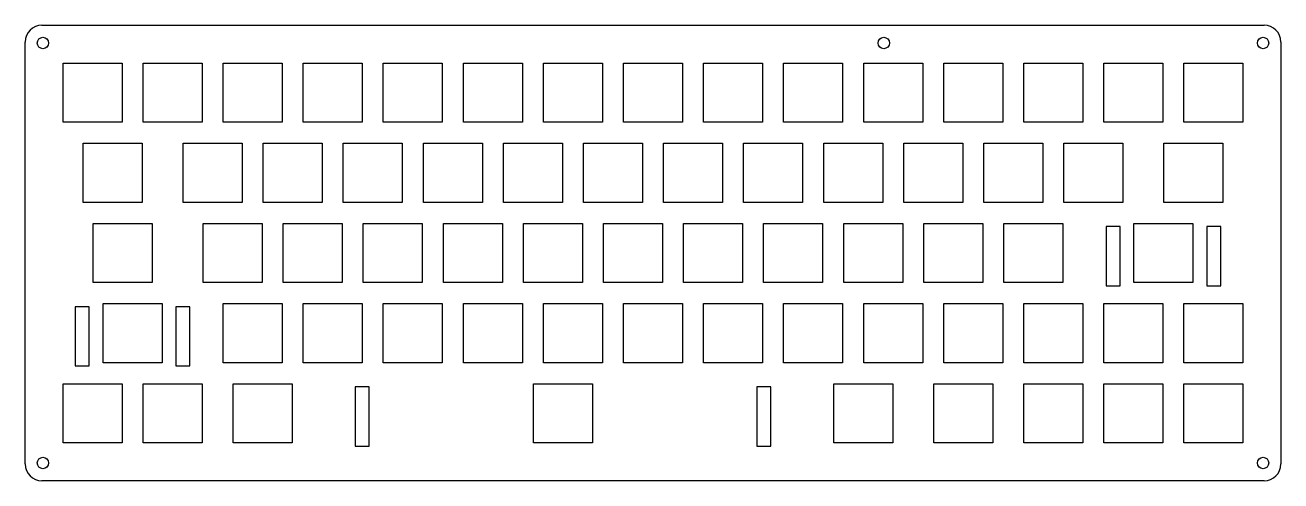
# Paper-space layout 'Layout 1' of a CAD drawing. Header units: millimetres. Extents: x 27 to 325, y 88 to 196.
import ezdxf

# ---------------------------------------------------------------- set-up
doc = ezdxf.new("R2010")
doc.units = ezdxf.units.MM
doc.layers.add('Layer_1', color=7, linetype='CONTINUOUS')

psp = doc.layouts.new('Layout 1')

# ---------------------------------------------------------------- linework, layer by layer
at = {"layer": 'Layer_1', "linetype": 'ByBlock'}
for p, q in [((30.51, 195.7), (320.51, 195.7)), ((320.51, 87.7), (30.51, 87.7))]:
    psp.add_line(p, q, dxfattribs=at)
at = {"layer": 'Layer_1'}
for p, q in [((26.51, 91.7), (26.51, 191.7)), ((324.51, 191.7), (324.51, 91.7))]:
    psp.add_line(p, q, dxfattribs=at)
for points in [[(35.51, 186.7), (49.51, 186.7), (49.51, 172.7), (35.51, 172.7), (35.51, 186.7)], [(54.51, 186.7), (68.51, 186.7), (68.51, 172.7), (54.51, 172.7), (54.51, 186.7)], [(73.51, 186.7), (87.51, 186.7), (87.51, 172.7), (73.51, 172.7), (73.51, 186.7)], [(92.51, 186.7), (106.51, 186.7), (106.51, 172.7), (92.51, 172.7), (92.51, 186.7)], [(111.51, 186.7), (125.51, 186.7), (125.51, 172.7), (111.51, 172.7), (111.51, 186.7)], [(130.51, 186.7), (144.51, 186.7), (144.51, 172.7), (130.51, 172.7), (130.51, 186.7)], [(149.51, 186.7), (163.51, 186.7), (163.51, 172.7), (149.51, 172.7), (149.51, 186.7)], [(168.51, 186.7), (182.51, 186.7), (182.51, 172.7), (168.51, 172.7), (168.51, 186.7)], [(187.51, 186.7), (201.51, 186.7), (201.51, 172.7), (187.51, 172.7), (187.51, 186.7)], [(206.51, 186.7), (220.51, 186.7), (220.51, 172.7), (206.51, 172.7), (206.51, 186.7)], [(225.51, 186.7), (239.51, 186.7), (239.51, 172.7), (225.51, 172.7), (225.51, 186.7)], [(244.51, 186.7), (258.51, 186.7), (258.51, 172.7), (244.51, 172.7), (244.51, 186.7)], [(263.51, 186.7), (277.51, 186.7), (277.51, 172.7), (263.51, 172.7), (263.51, 186.7)], [(282.51, 186.7), (296.51, 186.7), (296.51, 172.7), (282.51, 172.7), (282.51, 186.7)], [(301.51, 186.7), (315.51, 186.7), (315.51, 172.7), (301.51, 172.7), (301.51, 186.7)], [(40.26, 167.7), (54.26, 167.7), (54.26, 153.7), (40.26, 153.7), (40.26, 167.7)], [(64.01, 167.7), (78.01, 167.7), (78.01, 153.7), (64.01, 153.7), (64.01, 167.7)], [(83.01, 167.7), (97.01, 167.7), (97.01, 153.7), (83.01, 153.7), (83.01, 167.7)], [(102.01, 167.7), (116.01, 167.7), (116.01, 153.7), (102.01, 153.7), (102.01, 167.7)], [(121.01, 167.7), (135.01, 167.7), (135.01, 153.7), (121.01, 153.7), (121.01, 167.7)], [(140.01, 167.7), (154.01, 167.7), (154.01, 153.7), (140.01, 153.7), (140.01, 167.7)], [(159.01, 167.7), (173.01, 167.7), (173.01, 153.7), (159.01, 153.7), (159.01, 167.7)], [(178.01, 167.7), (192.01, 167.7), (192.01, 153.7), (178.01, 153.7), (178.01, 167.7)], [(197.01, 167.7), (211.01, 167.7), (211.01, 153.7), (197.01, 153.7), (197.01, 167.7)], [(216.01, 167.7), (230.01, 167.7), (230.01, 153.7), (216.01, 153.7), (216.01, 167.7)], [(235.01, 167.7), (249.01, 167.7), (249.01, 153.7), (235.01, 153.7), (235.01, 167.7)], [(254.01, 167.7), (268.01, 167.7), (268.01, 153.7), (254.01, 153.7), (254.01, 167.7)], [(273.01, 167.7), (287.01, 167.7), (287.01, 153.7), (273.01, 153.7), (273.01, 167.7)], [(296.76, 167.7), (310.76, 167.7), (310.76, 153.7), (296.76, 153.7), (296.76, 167.7)], [(42.63, 148.7), (56.63, 148.7), (56.63, 134.7), (42.63, 134.7), (42.63, 148.7)], [(68.76, 148.7), (82.76, 148.7), (82.76, 134.7), (68.76, 134.7), (68.76, 148.7)], [(87.76, 148.7), (101.76, 148.7), (101.76, 134.7), (87.76, 134.7), (87.76, 148.7)], [(106.76, 148.7), (120.76, 148.7), (120.76, 134.7), (106.76, 134.7), (106.76, 148.7)], [(125.76, 148.7), (139.76, 148.7), (139.76, 134.7), (125.76, 134.7), (125.76, 148.7)], [(144.76, 148.7), (158.76, 148.7), (158.76, 134.7), (144.76, 134.7), (144.76, 148.7)], [(163.76, 148.7), (177.76, 148.7), (177.76, 134.7), (163.76, 134.7), (163.76, 148.7)], [(182.76, 148.7), (196.76, 148.7), (196.76, 134.7), (182.76, 134.7), (182.76, 148.7)], [(201.76, 148.7), (215.76, 148.7), (215.76, 134.7), (201.76, 134.7), (201.76, 148.7)], [(220.76, 148.7), (234.76, 148.7), (234.76, 134.7), (220.76, 134.7), (220.76, 148.7)], [(239.76, 148.7), (253.76, 148.7), (253.76, 134.7), (239.76, 134.7), (239.76, 148.7)], [(258.76, 148.7), (272.76, 148.7), (272.76, 134.7), (258.76, 134.7), (258.76, 148.7)], [(289.63, 148.7), (303.63, 148.7), (303.63, 134.7), (289.63, 134.7), (289.63, 148.7)], [(45.01, 129.7), (59.01, 129.7), (59.01, 115.7), (45.01, 115.7), (45.01, 129.7)], [(73.51, 129.7), (87.51, 129.7), (87.51, 115.7), (73.51, 115.7), (73.51, 129.7)], [(92.51, 129.7), (106.51, 129.7), (106.51, 115.7), (92.51, 115.7), (92.51, 129.7)], [(111.51, 129.7), (125.51, 129.7), (125.51, 115.7), (111.51, 115.7), (111.51, 129.7)], [(130.51, 129.7), (144.51, 129.7), (144.51, 115.7), (130.51, 115.7), (130.51, 129.7)], [(149.51, 129.7), (163.51, 129.7), (163.51, 115.7), (149.51, 115.7), (149.51, 129.7)], [(168.51, 129.7), (182.51, 129.7), (182.51, 115.7), (168.51, 115.7), (168.51, 129.7)], [(187.51, 129.7), (201.51, 129.7), (201.51, 115.7), (187.51, 115.7), (187.51, 129.7)], [(206.51, 129.7), (220.51, 129.7), (220.51, 115.7), (206.51, 115.7), (206.51, 129.7)], [(225.51, 129.7), (239.51, 129.7), (239.51, 115.7), (225.51, 115.7), (225.51, 129.7)], [(244.51, 129.7), (258.51, 129.7), (258.51, 115.7), (244.51, 115.7), (244.51, 129.7)], [(263.51, 129.7), (277.51, 129.7), (277.51, 115.7), (263.51, 115.7), (263.51, 129.7)], [(282.51, 129.7), (296.51, 129.7), (296.51, 115.7), (282.51, 115.7), (282.51, 129.7)], [(301.51, 129.7), (315.51, 129.7), (315.51, 115.7), (301.51, 115.7), (301.51, 129.7)], [(35.51, 110.7), (49.51, 110.7), (49.51, 96.7), (35.51, 96.7), (35.51, 110.7)], [(54.51, 110.7), (68.51, 110.7), (68.51, 96.7), (54.51, 96.7), (54.51, 110.7)], [(75.88, 110.7), (89.88, 110.7), (89.88, 96.7), (75.88, 96.7), (75.88, 110.7)], [(147.13, 110.7), (161.13, 110.7), (161.13, 96.7), (147.13, 96.7), (147.13, 110.7)], [(147.13, 110.7), (161.13, 110.7), (161.13, 96.7), (147.13, 96.7), (147.13, 110.7)], [(218.38, 110.7), (232.38, 110.7), (232.38, 96.7), (218.38, 96.7), (218.38, 110.7)], [(242.13, 110.7), (256.13, 110.7), (256.13, 96.7), (242.13, 96.7), (242.13, 110.7)], [(263.51, 110.7), (277.51, 110.7), (277.51, 96.7), (263.51, 96.7), (263.51, 110.7)], [(282.51, 110.7), (296.51, 110.7), (296.51, 96.7), (282.51, 96.7), (282.51, 110.7)], [(301.51, 110.7), (315.51, 110.7), (315.51, 96.7), (301.51, 96.7), (301.51, 110.7)]]:
    psp.add_lwpolyline(points, dxfattribs=at)
at = {"layer": 'Layer_1', "linetype": 'ByBlock'}
for points in [[(283.03, 147.95), (283.03, 133.95), (286.33, 133.95), (286.33, 147.95)], [(306.93, 147.95), (306.93, 133.95), (310.23, 133.95), (310.23, 147.95)], [(38.41, 128.95), (38.41, 114.95), (41.71, 114.95), (41.71, 128.95)], [(62.31, 128.95), (62.31, 114.95), (65.61, 114.95), (65.61, 128.95)], [(104.83, 109.95), (104.83, 95.95), (108.13, 95.95), (108.13, 109.95)], [(104.83, 109.95), (104.83, 95.95), (108.13, 95.95), (108.13, 109.95)], [(200.13, 109.95), (200.13, 95.95), (203.43, 95.95), (203.43, 109.95)], [(200.13, 109.95), (200.13, 95.95), (203.43, 95.95), (203.43, 109.95)]]:
    psp.add_lwpolyline(points, close=True, dxfattribs=at)
at = {"layer": 'Layer_1'}
for centre in [(30.74, 191.47), (230.27, 191.47), (320.27, 191.47), (30.74, 91.94), (320.27, 91.94)]:
    psp.add_circle(centre, 1.35, dxfattribs=at)
for centre, start, end in [((30.51, 191.7), 90, 180), ((320.51, 191.7), 0, 90), ((30.51, 91.7), 180, 270), ((320.51, 91.7), 270, 0)]:
    psp.add_arc(centre, 4, start, end, dxfattribs=at)

doc.saveas('drawing.dxf')
